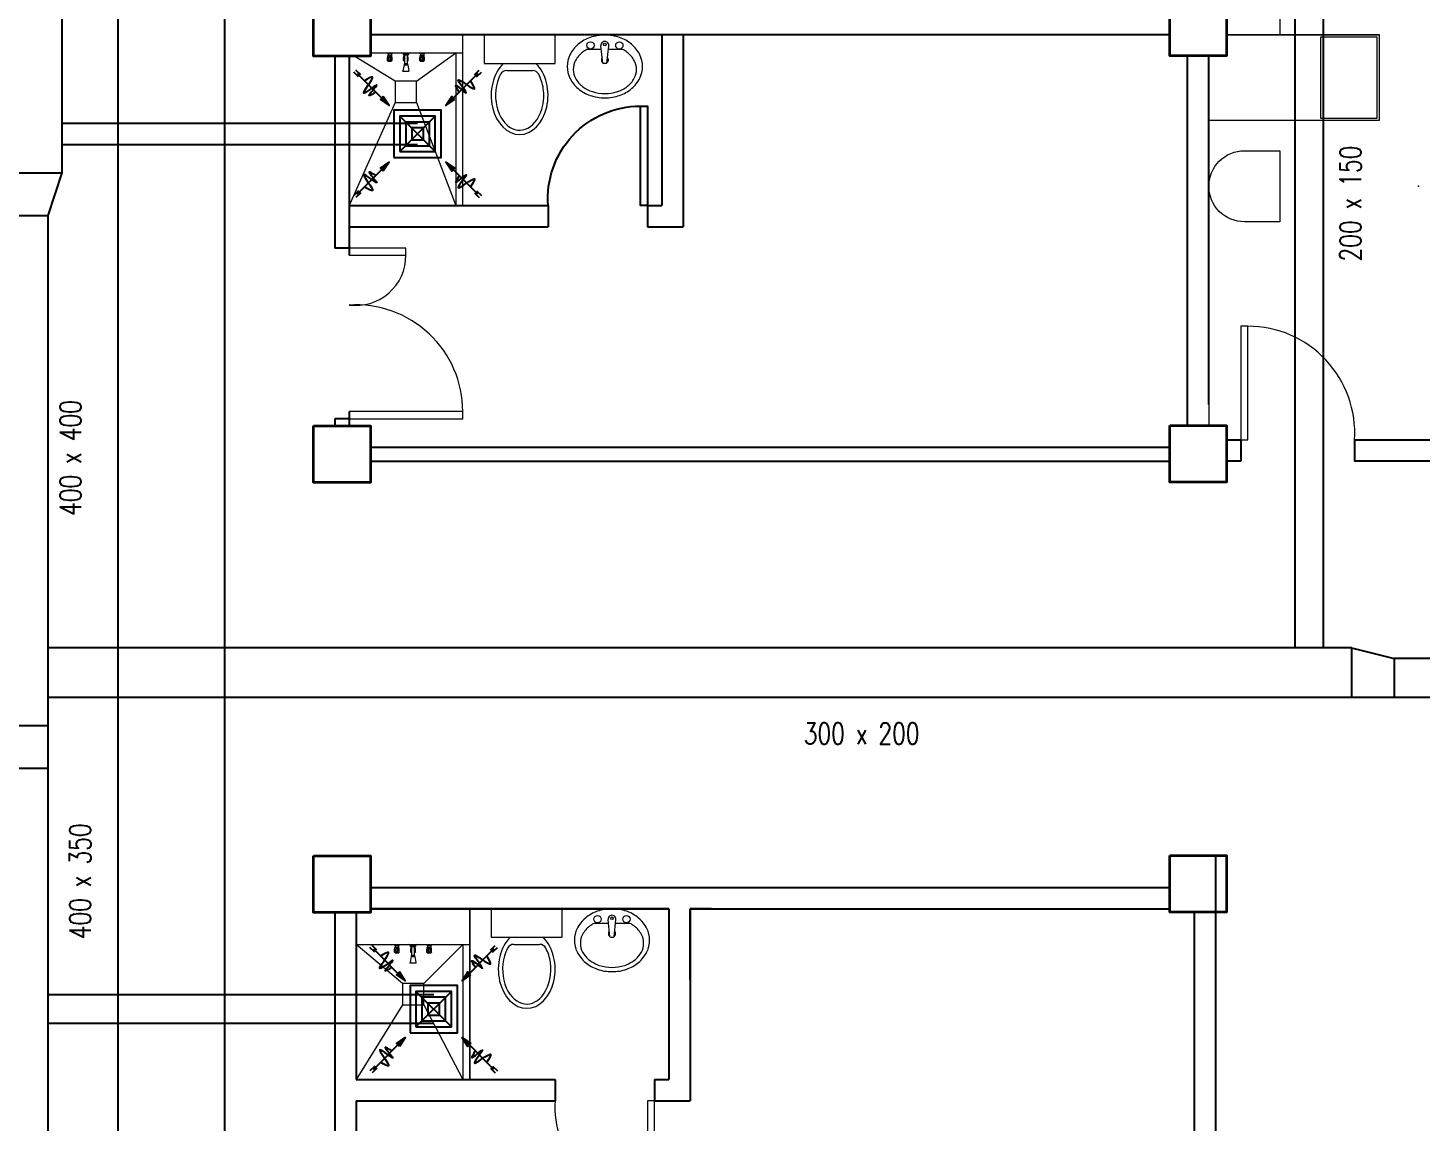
# Model space of a CAD drawing. Header units: millimetres. Extents: x 3 to 200, y 1 to 233.
# Drawn here: x 21.31 to 31.11, y 134.51 to 142.21 of the extents above; entities that cross this region are included whole.
import ezdxf

# ---------------------------------------------------------------- set-up
doc = ezdxf.new("R2010")
doc.units = ezdxf.units.MM
doc.header["$MEASUREMENT"] = 0
for name, color, linetype in [('ahu line', 150, 'Continuous'), ('AIR', 7, 'Continuous'), ('AIR-00', 8, 'Continuous'), ('AIR-03', 30, 'Continuous'), ('ducting label', 7, 'Continuous'), ('exhaust', 1, 'Continuous')]:
    doc.layers.add(name, color=color, linetype=linetype)
doc.styles.add('Arch-Dim', font='simplex.shx', dxfattribs={"width": 0.75})

# ---------------------------------------------------------------- blocks, each defined once
blk = doc.blocks.new('dr 700')
at = {"ltscale": 0.03}
blk.add_lwpolyline([(0, 0), (0.05, 0), (0.05, 0.7), (0, 0.7)], close=True, dxfattribs=at)
blk.add_arc((0.05, 0.0482), 0.6518, 355.75781, 90, dxfattribs=at)
blk = doc.blocks.new('GRILL-C-IN')
at = {"layer": 'AIR-00', "ltscale": 3}
for p, q in [((-0.623, 0.601), (-0.674, 0.651)), ((-0.601, 0.623), (-0.651, 0.674)), ((-0.637, 0.637), (-0.3, 0.3)), ((0.637, 0.637), (0.3, 0.3)), ((0.601, 0.623), (0.651, 0.674)), ((0.623, 0.601), (0.674, 0.651)), ((-0.637, -0.637), (-0.3, -0.3)), ((0.637, -0.637), (0.3, -0.3)), ((-0.623, -0.601), (-0.674, -0.651)), ((-0.601, -0.623), (-0.651, -0.674)), ((0.601, -0.623), (0.651, -0.674)), ((0.623, -0.601), (0.674, -0.651))]:
    blk.add_line(p, q, dxfattribs=at)
at = {"layer": 'AIR-00', "color": 50}
for p, q in [((-0.188, 0.187), (0.187, -0.188)), ((0.187, 0.187), (-0.188, -0.188))]:
    blk.add_line(p, q, dxfattribs=at)
at = {"layer": 'AIR-00', "ltscale": 3}
for points in [[(-0.362, 0.393), (-0.393, 0.362), (-0.3, 0.3)], [(0.393, 0.362), (0.362, 0.393), (0.3, 0.3)], [(-0.362, -0.393), (-0.393, -0.362), (-0.3, -0.3)], [(0.393, -0.362), (0.362, -0.393), (0.3, -0.3)]]:
    blk.add_lwpolyline(points, close=True, dxfattribs=at)
at = {"layer": 'AIR-00', "color": 50}
for points in [[(-0.188, -0.188), (0.187, -0.188), (0.187, 0.187), (-0.188, 0.187)], [(-0.125, -0.125), (0.125, -0.125), (0.125, 0.125), (-0.125, 0.125)], [(-0.062, -0.062), (0.062, -0.062), (0.062, 0.062), (-0.062, 0.062)]]:
    blk.add_lwpolyline(points, close=True, dxfattribs=at)
at = {"layer": 'AIR-00', "ltscale": 3}
for points in [[(-0.441, 0.441), (-0.512, 0.404), (-0.432, 0.514), (-0.568, 0.43), (-0.477, 0.6), (-0.561, 0.561)], [(0.441, 0.441), (0.404, 0.512), (0.514, 0.432), (0.43, 0.568), (0.6, 0.477), (0.561, 0.561)], [(-0.441, -0.441), (-0.512, -0.404), (-0.432, -0.514), (-0.568, -0.43), (-0.477, -0.6), (-0.561, -0.561)], [(0.441, -0.441), (0.404, -0.512), (0.514, -0.432), (0.43, -0.568), (0.6, -0.477), (0.561, -0.561)]]:
    blk.add_spline(points, degree=3, dxfattribs=at)
for points in [[(-0.3, 0.3), (-0.362, 0.393), (-0.393, 0.362)], [(0.3, 0.3), (0.393, 0.362), (0.362, 0.393)], [(-0.3, -0.3), (-0.362, -0.393), (-0.393, -0.362)], [(0.3, -0.3), (0.393, -0.362), (0.362, -0.393)]]:
    blk.add_solid(points, dxfattribs=at)
at = {"layer": 'AIR-03', "color": 6}
blk.add_lwpolyline([(-0.25, -0.25), (0.25, -0.25), (0.25, 0.25), (-0.25, 0.25)], close=True, dxfattribs=at)

msp = doc.modelspace()

# ---------------------------------------------------------------- linework, layer by layer
at = {"color": 8, "lineweight": 25}
for p, q in [((29.3449, 142.1631), (23.7199, 142.1631)), ((23.4699, 142.0131), (23.4699, 140.6622)), ((23.5699, 142.0131), (23.5699, 140.6122)), ((29.4699, 139.4152), (29.4699, 142.0152)), ((29.4699, 139.5631), (29.4699, 142.0152)), ((29.6199, 139.5631), (29.6199, 142.0152)), ((23.5699, 140.6622), (23.4699, 140.6622)), ((23.4699, 139.4622), (23.4699, 139.4131)), ((23.5699, 139.4622), (23.4699, 139.4622)), ((23.5699, 139.5122), (23.5699, 139.4131)), ((23.7199, 139.2631), (29.3449, 139.2631)), ((29.7449, 139.3131), (29.8449, 139.3131)), ((29.8449, 139.3131), (29.8449, 139.1631)), ((30.6449, 139.3131), (32.4699, 139.3131)), ((30.6449, 139.3131), (30.6449, 139.1631)), ((23.7199, 139.1631), (29.3449, 139.1631)), ((29.8449, 139.1631), (29.7449, 139.1631)), ((34.3449, 139.1631), (30.6449, 139.1631))]:
    msp.add_line(p, q, dxfattribs=at)
at = {"color": 8, "lineweight": 9}
for p, q in [((24.5199, 142.1622), (24.5199, 141.9622)), ((25.0199, 142.1622), (24.5199, 142.1622)), ((25.0199, 141.9622), (25.0199, 142.1622)), ((29.7449, 142.1631), (30.8199, 142.1631)), ((25.3554, 141.9643), (25.3421, 142.0862)), ((25.3844, 141.9643), (25.3977, 142.0862)), ((23.7199, 142.0372), (24.3699, 142.0372)), ((23.8392, 142.0372), (23.8733, 142.0372)), ((23.8392, 142.0365), (23.8392, 142.0372)), ((23.8392, 142.0365), (23.8733, 142.0365)), ((23.8392, 142.0365), (23.8426, 142.0297)), ((23.8396, 142.0039), (23.8418, 142.008)), ((23.8396, 141.9819), (23.8396, 142.0039)), ((23.8396, 141.9819), (23.8729, 141.9819)), ((23.8432, 141.98), (23.8396, 141.9819)), ((23.8422, 142.0156), (23.843, 142.0179)), ((23.8422, 142.0156), (23.8703, 142.0156)), ((23.8422, 142.0098), (23.8422, 142.0156)), ((23.8426, 142.0297), (23.8699, 142.0297)), ((23.843, 142.0179), (23.8695, 142.0179)), ((23.843, 142.0039), (23.8504, 142.0039)), ((23.8432, 141.9908), (23.8432, 142.0029)), ((23.8432, 141.98), (23.8693, 141.98)), ((23.8432, 141.9785), (23.8432, 141.98)), ((23.8432, 141.9785), (23.8693, 141.9785)), ((23.8449, 142.0297), (23.8449, 142.0179)), ((23.8502, 141.9906), (23.8502, 142.0028)), ((23.8695, 142.0039), (23.8621, 142.0039)), ((23.8623, 141.9906), (23.8623, 142.0028)), ((23.8676, 142.0297), (23.8676, 142.0179)), ((23.8693, 141.9907), (23.8693, 142.0029)), ((23.8693, 141.98), (23.8729, 141.9819)), ((23.8693, 141.9785), (23.8693, 141.98)), ((23.8703, 142.0156), (23.8695, 142.0179)), ((23.8733, 142.0365), (23.8699, 142.0297)), ((23.8703, 142.0098), (23.8703, 142.0156)), ((23.8729, 142.0039), (23.8707, 142.008)), ((23.8729, 141.9819), (23.8729, 142.0039)), ((23.8733, 142.0365), (23.8733, 142.0372)), ((23.9525, 142.0314), (23.9409, 142.0372)), ((23.9409, 142.0372), (23.9988, 142.0372)), ((23.9873, 142.0314), (23.9525, 142.0314)), ((23.9525, 142.0218), (23.9525, 142.0314)), ((23.9525, 142.0314), (23.9873, 142.0314)), ((23.9873, 142.0218), (23.9525, 142.0218)), ((23.9532, 142.0039), (23.9554, 142.008)), ((23.9532, 141.9819), (23.9532, 142.0039)), ((23.9532, 141.9819), (23.9623, 141.9819)), ((23.9568, 141.98), (23.9532, 141.9819)), ((23.9559, 142.0156), (23.9566, 142.0179)), ((23.9559, 142.0156), (23.9623, 142.0156)), ((23.9559, 142.0098), (23.9559, 142.0156)), ((23.9566, 142.0179), (23.9623, 142.0179)), ((23.9567, 142.0039), (23.9623, 142.0039)), ((23.9568, 141.9907), (23.9568, 142.0029)), ((23.9568, 141.98), (23.9623, 141.98)), ((23.9568, 141.9785), (23.9568, 141.98)), ((23.9568, 141.9785), (23.9623, 141.9785)), ((23.9585, 142.0218), (23.9585, 142.0179)), ((23.9623, 141.9594), (23.9623, 142.0218)), ((23.9623, 142.0218), (23.9775, 142.0218)), ((23.9775, 142.0218), (23.9775, 141.9594)), ((23.9775, 142.0179), (23.9831, 142.0179)), ((23.9775, 142.0156), (23.9839, 142.0156)), ((23.9831, 142.0039), (23.9775, 142.0039)), ((23.9775, 141.9819), (23.9865, 141.9819)), ((23.9775, 141.98), (23.9829, 141.98)), ((23.9775, 141.9785), (23.9829, 141.9785)), ((23.9812, 142.0218), (23.9812, 142.0179)), ((23.9829, 141.98), (23.9865, 141.9819)), ((23.9829, 141.9785), (23.9829, 141.98)), ((23.983, 141.9907), (23.983, 142.0029)), ((23.9839, 142.0156), (23.9831, 142.0179)), ((23.9839, 142.0098), (23.9839, 142.0156)), ((23.9865, 142.0039), (23.9844, 142.008)), ((23.9865, 141.9819), (23.9865, 142.0039)), ((23.9988, 142.0372), (23.9873, 142.0314)), ((23.9873, 142.0314), (23.9873, 142.0218)), ((24.0665, 142.0364), (24.0665, 142.0372)), ((24.0665, 142.0372), (24.1006, 142.0372)), ((24.0665, 142.0364), (24.0699, 142.0296)), ((24.0665, 142.0364), (24.1006, 142.0364)), ((24.0669, 142.0039), (24.0691, 142.008)), ((24.0669, 141.9819), (24.0669, 142.0039)), ((24.0704, 141.98), (24.0669, 141.9819)), ((24.0669, 141.9819), (24.1002, 141.9819)), ((24.0695, 142.0156), (24.0703, 142.0179)), ((24.0695, 142.0098), (24.0695, 142.0156)), ((24.0695, 142.0156), (24.0975, 142.0156)), ((24.0699, 142.0296), (24.0972, 142.0296)), ((24.0703, 142.0179), (24.0968, 142.0179)), ((24.0703, 142.0039), (24.0776, 142.0039)), ((24.0704, 141.9907), (24.0704, 142.0029)), ((24.0704, 141.9785), (24.0704, 141.98)), ((24.0704, 141.98), (24.0966, 141.98)), ((24.0704, 141.9785), (24.0966, 141.9785)), ((24.0722, 142.0296), (24.0722, 142.0179)), ((24.0775, 141.9906), (24.0775, 142.0028)), ((24.0967, 142.0039), (24.0894, 142.0039)), ((24.0896, 141.9906), (24.0896, 142.0028)), ((24.0949, 142.0296), (24.0949, 142.0179)), ((24.0966, 141.9907), (24.0966, 142.0029)), ((24.0966, 141.98), (24.1002, 141.9819)), ((24.0966, 141.9785), (24.0966, 141.98)), ((24.0975, 142.0156), (24.0968, 142.0179)), ((24.1006, 142.0364), (24.0972, 142.0296)), ((24.0975, 142.0097), (24.0975, 142.0156)), ((24.1002, 142.0039), (24.098, 142.008)), ((24.1002, 141.9819), (24.1002, 142.0039)), ((24.1006, 142.0364), (24.1006, 142.0372)), ((25.3455, 142.0602), (25.2433, 142.0602)), ((23.9576, 141.9518), (23.949, 141.9099)), ((23.9892, 141.9054), (23.9505, 141.9054)), ((23.9576, 141.9594), (23.9576, 141.9518)), ((23.9822, 141.9594), (23.9576, 141.9594)), ((23.9576, 141.9518), (23.9822, 141.9518)), ((23.9576, 141.9518), (23.9822, 141.9518)), ((23.9822, 141.9518), (23.9822, 141.9594)), ((23.9822, 141.9518), (23.9907, 141.9099)), ((24.5199, 141.9622), (25.0199, 141.9622)), ((24.6793, 141.9122), (24.8603, 141.9122)), ((29.4699, 139.5631), (29.4699, 139.4152)), ((29.6199, 139.5631), (29.6199, 139.4152)), ((29.7449, 139.3131), (29.7449, 139.3131)), ((29.7449, 139.1631), (29.7449, 139.1631)), ((24.5699, 136.0131), (24.5699, 135.8131)), ((25.0699, 136.0131), (24.5699, 136.0131)), ((25.0699, 135.8131), (25.0699, 136.0131)), ((25.4054, 135.8152), (25.3921, 135.9371)), ((25.4344, 135.8152), (25.4477, 135.9371)), ((24.5699, 135.8131), (25.0699, 135.8131)), ((23.8892, 135.7631), (23.9233, 135.7631)), ((23.8892, 135.7624), (23.8892, 135.7631)), ((23.8892, 135.7624), (23.9233, 135.7624)), ((23.8892, 135.7624), (23.8926, 135.7556)), ((23.8896, 135.7298), (23.8918, 135.7339)), ((23.8896, 135.7078), (23.8896, 135.7298)), ((23.8896, 135.7078), (23.9229, 135.7078)), ((23.8932, 135.7059), (23.8896, 135.7078)), ((23.8922, 135.7415), (23.893, 135.7438)), ((23.8922, 135.7415), (23.9203, 135.7415)), ((23.8922, 135.7357), (23.8922, 135.7415)), ((23.8926, 135.7556), (23.9199, 135.7556)), ((23.893, 135.7438), (23.9195, 135.7438)), ((23.893, 135.7298), (23.9004, 135.7298)), ((23.8932, 135.7167), (23.8932, 135.7288)), ((23.8932, 135.7059), (23.9193, 135.7059)), ((23.8932, 135.7044), (23.8932, 135.7059)), ((23.8932, 135.7044), (23.9193, 135.7044)), ((23.8949, 135.7556), (23.8949, 135.7438)), ((23.9002, 135.7165), (23.9002, 135.7287)), ((23.9195, 135.7298), (23.9121, 135.7298)), ((23.9123, 135.7165), (23.9123, 135.7287)), ((23.9176, 135.7556), (23.9176, 135.7438)), ((23.9193, 135.7166), (23.9193, 135.7288)), ((23.9193, 135.7059), (23.9229, 135.7078)), ((23.9193, 135.7044), (23.9193, 135.7059)), ((23.9203, 135.7415), (23.9195, 135.7438)), ((23.9233, 135.7624), (23.9199, 135.7556)), ((23.9203, 135.7357), (23.9203, 135.7415)), ((23.9229, 135.7298), (23.9207, 135.7339)), ((23.9229, 135.7078), (23.9229, 135.7298)), ((23.9233, 135.7624), (23.9233, 135.7631)), ((24.0025, 135.7573), (23.9909, 135.7631)), ((23.9909, 135.7631), (24.0488, 135.7631)), ((24.0373, 135.7573), (24.0025, 135.7573)), ((24.0025, 135.7477), (24.0025, 135.7573)), ((24.0025, 135.7573), (24.0373, 135.7573)), ((24.0373, 135.7477), (24.0025, 135.7477)), ((24.0032, 135.7298), (24.0054, 135.7339)), ((24.0032, 135.7078), (24.0032, 135.7298)), ((24.0032, 135.7078), (24.0123, 135.7078)), ((24.0068, 135.7059), (24.0032, 135.7078)), ((24.0059, 135.7415), (24.0066, 135.7438)), ((24.0059, 135.7415), (24.0123, 135.7415)), ((24.0059, 135.7357), (24.0059, 135.7415)), ((24.0066, 135.7438), (24.0123, 135.7438)), ((24.0067, 135.7298), (24.0123, 135.7298)), ((24.0068, 135.7166), (24.0068, 135.7288)), ((24.0068, 135.7059), (24.0123, 135.7059)), ((24.0068, 135.7044), (24.0068, 135.7059)), ((24.0068, 135.7044), (24.0123, 135.7044)), ((24.0085, 135.7477), (24.0085, 135.7438)), ((24.0123, 135.6853), (24.0123, 135.7477)), ((24.0123, 135.7477), (24.0275, 135.7477)), ((24.0275, 135.7477), (24.0275, 135.6853)), ((24.0275, 135.7438), (24.0331, 135.7438)), ((24.0275, 135.7415), (24.0339, 135.7415)), ((24.0331, 135.7298), (24.0275, 135.7298)), ((24.0275, 135.7078), (24.0365, 135.7078)), ((24.0275, 135.7059), (24.0329, 135.7059)), ((24.0275, 135.7044), (24.0329, 135.7044)), ((24.0312, 135.7477), (24.0312, 135.7438)), ((24.0329, 135.7059), (24.0365, 135.7078)), ((24.0329, 135.7044), (24.0329, 135.7059)), ((24.033, 135.7166), (24.033, 135.7288)), ((24.0339, 135.7415), (24.0331, 135.7438)), ((24.0339, 135.7357), (24.0339, 135.7415)), ((24.0365, 135.7298), (24.0344, 135.7339)), ((24.0365, 135.7078), (24.0365, 135.7298)), ((24.0488, 135.7631), (24.0373, 135.7573)), ((24.0373, 135.7573), (24.0373, 135.7477)), ((24.1165, 135.7624), (24.1165, 135.7631)), ((24.1165, 135.7631), (24.1506, 135.7631)), ((24.1165, 135.7624), (24.1199, 135.7555)), ((24.1165, 135.7624), (24.1506, 135.7623)), ((24.1169, 135.7298), (24.1191, 135.7339)), ((24.1169, 135.7078), (24.1169, 135.7298)), ((24.1204, 135.7059), (24.1169, 135.7078)), ((24.1169, 135.7078), (24.1502, 135.7078)), ((24.1195, 135.7415), (24.1203, 135.7438)), ((24.1195, 135.7357), (24.1195, 135.7415)), ((24.1195, 135.7415), (24.1475, 135.7415)), ((24.1199, 135.7555), (24.1472, 135.7555)), ((24.1203, 135.7438), (24.1468, 135.7438)), ((24.1203, 135.7298), (24.1276, 135.7298)), ((24.1204, 135.7166), (24.1204, 135.7288)), ((24.1204, 135.7044), (24.1204, 135.7059)), ((24.1204, 135.7059), (24.1466, 135.7059)), ((24.1204, 135.7044), (24.1466, 135.7044)), ((24.1222, 135.7555), (24.1222, 135.7438)), ((24.1275, 135.7165), (24.1275, 135.7287)), ((24.1467, 135.7298), (24.1394, 135.7298)), ((24.1396, 135.7165), (24.1396, 135.7287)), ((24.1449, 135.7555), (24.1449, 135.7438)), ((24.1466, 135.7166), (24.1466, 135.7288)), ((24.1466, 135.7059), (24.1502, 135.7078)), ((24.1466, 135.7044), (24.1466, 135.7059)), ((24.1475, 135.7415), (24.1468, 135.7438)), ((24.1506, 135.7623), (24.1472, 135.7555)), ((24.1475, 135.7357), (24.1475, 135.7415)), ((24.1502, 135.7298), (24.148, 135.7339)), ((24.1502, 135.7078), (24.1502, 135.7298)), ((24.1506, 135.7623), (24.1506, 135.7631)), ((24.7293, 135.7631), (24.9103, 135.7631)), ((24.0076, 135.6777), (23.999, 135.6358)), ((24.0392, 135.6313), (24.0005, 135.6313)), ((24.0076, 135.6853), (24.0076, 135.6777)), ((24.0322, 135.6853), (24.0076, 135.6853)), ((24.0076, 135.6777), (24.0322, 135.6777)), ((24.0076, 135.6777), (24.0322, 135.6777)), ((24.0322, 135.6777), (24.0322, 135.6853)), ((24.0322, 135.6777), (24.0407, 135.6358))]:
    msp.add_line(p, q, dxfattribs=at)
at = {"color": 8, "lineweight": 25, "ltscale": 0.3}
for p, q in [((25.7699, 142.1622), (25.7699, 140.9622)), ((25.9199, 142.1622), (25.9199, 140.8122)), ((23.5699, 140.9622), (24.9699, 140.9622)), ((24.9699, 140.9622), (24.9699, 140.8122)), ((25.6699, 140.9622), (25.7699, 140.9622)), ((25.6699, 140.9622), (25.6699, 140.8122)), ((23.5699, 140.8122), (24.9699, 140.8122)), ((25.6699, 140.8122), (25.9199, 140.8122))]:
    msp.add_line(p, q, dxfattribs=at)
at = {"color": 8, "lineweight": 9, "ltscale": 0.3}
for p, q in [((23.8949, 141.8372), (23.6105, 142.0122)), ((24.0449, 141.8372), (24.3199, 142.0372)), ((23.8949, 141.6872), (23.5699, 140.9622)), ((24.0449, 141.6872), (24.3199, 140.9622))]:
    msp.add_line(p, q, dxfattribs=at)
at = {"color": 8, "linetype": 'ByBlock', "lineweight": 25}
for p, q in [((29.6699, 130.4143), (29.6699, 136.3893)), ((23.7199, 136.1631), (29.3449, 136.1631)), ((23.4699, 135.9872), (23.4699, 131.8622)), ((23.6199, 135.9872), (23.6199, 134.8131)), ((23.6199, 135.9872), (23.6199, 134.8131)), ((23.7199, 136.0131), (25.8199, 136.0131)), ((25.8199, 136.0131), (23.7199, 136.0131)), ((25.8199, 136.0131), (23.7199, 136.0131)), ((25.9699, 136.0131), (29.3449, 136.0131)), ((26.1199, 136.0131), (25.9699, 136.0131)), ((29.5199, 130.4122), (29.5199, 135.9893)), ((23.6199, 135.8631), (23.6199, 134.8131)), ((23.6199, 134.6631), (23.6199, 131.8622))]:
    msp.add_line(p, q, dxfattribs=at)
at = {"color": 8, "linetype": 'ByBlock', "lineweight": 9, "ltscale": 0.3}
for p, q in [((24.4199, 136.0131), (24.4199, 134.8131)), ((23.9449, 135.4881), (23.6199, 135.7631)), ((24.0949, 135.4881), (24.3699, 135.7631)), ((24.3699, 135.7631), (24.3699, 134.8131)), ((23.9449, 135.3381), (23.6199, 134.8131)), ((24.0949, 135.3381), (24.3699, 134.8131))]:
    msp.add_line(p, q, dxfattribs=at)
at = {"color": 8, "linetype": 'ByBlock', "lineweight": 9}
for p, q in [((24.4199, 135.7631), (24.4199, 136.0131)), ((23.6199, 135.7631), (24.4199, 135.7631))]:
    msp.add_line(p, q, dxfattribs=at)
at = {"color": 8, "linetype": 'ByBlock', "lineweight": 25, "ltscale": 0.3}
for p, q in [((25.8199, 136.0131), (25.8199, 134.8131)), ((25.9699, 136.0131), (25.9699, 134.6631)), ((23.6199, 134.8131), (25.0199, 134.8131)), ((25.0199, 134.8131), (25.0199, 134.6631)), ((25.7199, 134.8131), (25.8199, 134.8131)), ((25.7199, 134.8131), (25.7199, 134.6631)), ((23.6199, 134.6631), (25.0199, 134.6631)), ((25.7199, 134.6631), (25.9699, 134.6631))]:
    msp.add_line(p, q, dxfattribs=at)
at = {"color": 8, "lineweight": 9}
for points in [[(29.6199, 142.4152), (29.6199, 143.2131), (30.1199, 143.2131), (30.1199, 142.1631), (29.7449, 142.1631)], [(29.6199, 142.0152), (29.6199, 141.5631), (30.8199, 141.5631), (30.8199, 142.1631), (29.7449, 142.1631)]]:
    msp.add_lwpolyline(points, dxfattribs=at)
at = {"color": 8, "lineweight": 35}
for points in [[(23.3199, 142.4131), (23.7199, 142.4131), (23.7199, 142.0131), (23.3199, 142.0131)], [(29.3449, 142.4152), (29.7449, 142.4152), (29.7449, 142.0152), (29.3449, 142.0152)], [(29.3449, 139.4152), (29.7449, 139.4152), (29.7449, 139.0152), (29.3449, 139.0152)], [(23.3199, 139.4131), (23.7199, 139.4131), (23.7199, 139.0131), (23.3199, 139.0131)]]:
    msp.add_lwpolyline(points, close=True, dxfattribs=at)
at = {"color": 8, "lineweight": 9, "ltscale": 0.3}
msp.add_lwpolyline([(24.3199, 142.0372), (24.3199, 140.9622), (24.3699, 140.9622), (24.3699, 142.1622), (24.3699, 142.1622)], dxfattribs=at)
at = {"color": 8, "lineweight": 9}
for points in [[(25.1049, 141.9412, 0.11576), (25.1242, 141.8587, 0.104047), (25.1825, 141.7849, 0.090875), (25.2664, 141.7376, 0.083344), (25.3699, 141.7202, 0.083344), (25.4734, 141.7376, 0.090875), (25.5573, 141.7849, 0.104047), (25.6155, 141.8587, 0.11576), (25.6349, 141.9412, 0.11576), (25.6155, 142.0237, 0.104047), (25.5573, 142.0975, 0.090875), (25.4734, 142.1448, 0.083344), (25.3699, 142.1622, 0.083344), (25.2664, 142.1448, 0.090875), (25.1825, 142.0975, 0.104047), (25.1242, 142.0237, 0.11576)], [(25.1549, 135.7921, 0.11576), (25.1742, 135.7096, 0.104047), (25.2325, 135.6358, 0.090875), (25.3164, 135.5885, 0.083344), (25.4199, 135.5711, 0.083344), (25.5234, 135.5885, 0.090875), (25.6073, 135.6358, 0.104047), (25.6655, 135.7096, 0.11576), (25.6849, 135.7921, 0.11576), (25.6655, 135.8746, 0.104047), (25.6073, 135.9484, 0.090875), (25.5234, 135.9958, 0.083344), (25.4199, 136.0131, 0.083344), (25.3164, 135.9958, 0.090875), (25.2325, 135.9484, 0.104047), (25.1742, 135.8746, 0.11576)]]:
    msp.add_lwpolyline(points, format="xyb", close=True, dxfattribs=at)
at = {"color": 8, "lineweight": 9, "ltscale": 0.3}
msp.add_lwpolyline([(30.8049, 142.1481), (30.4049, 142.1481), (30.4049, 141.5781), (30.8049, 141.5781)], close=True, dxfattribs=at)
at = {"color": 8, "lineweight": 9}
for points in [[(25.1474, 141.9202, 0.124838), (25.1633, 141.8576, 0.105788), (25.2126, 141.8, 0.086697), (25.2823, 141.7637, 0.076776), (25.3699, 141.7502, 0.076776), (25.4575, 141.7637, 0.086697), (25.5272, 141.8, 0.105788), (25.5765, 141.8576, 0.124838), (25.5924, 141.9202, 0.124838), (25.5765, 141.9828, 0.105788), (25.5272, 142.0404, 0.040067), (25.4965, 142.0602), (25.3943, 142.0602, 0.040067)], [(25.1974, 135.7711, 0.124838), (25.2133, 135.7085, 0.105788), (25.2626, 135.6509, 0.086697), (25.3323, 135.6146, 0.076776), (25.4199, 135.6011, 0.076776), (25.5075, 135.6146, 0.086697), (25.5772, 135.6509, 0.105788), (25.6265, 135.7085, 0.124838), (25.6424, 135.7711, 0.124838), (25.6265, 135.8337, 0.105788), (25.5772, 135.8913, 0.040067), (25.5465, 135.9111), (25.4443, 135.9111, 0.040067)], [(25.3955, 135.9111), (25.2933, 135.9111, 0.040067), (25.2626, 135.8913, 0.105788), (25.2133, 135.8337, 0.124838), (25.1974, 135.7711, 0.124838)]]:
    msp.add_lwpolyline(points, format="xyb", dxfattribs=at)
at = {"color": 8, "lineweight": 9, "ltscale": 0.03}
msp.add_lwpolyline([(24.0449, 141.8372), (23.8949, 141.8372), (23.8949, 141.6872), (24.0449, 141.6872)], close=True, dxfattribs=at)
at = {"color": 8, "lineweight": 9, "ltscale": 0.6}
msp.add_lwpolyline([(29.8699, 141.3477), (30.1199, 141.3477), (30.1199, 140.8477), (29.8699, 140.8477, -0.414214), (29.6199, 141.0977, -0.414214)], format="xyb", close=True, dxfattribs=at)
at = {"color": 8, "lineweight": 13, "ltscale": 0.03}
for points in [[(23.5699, 140.6622), (23.5699, 140.6122), (23.9699, 140.6122), (23.9699, 140.6622)], [(29.8449, 139.3131), (29.8949, 139.3131), (29.8949, 140.1131), (29.8449, 140.1131)], [(23.5699, 139.5122), (23.5699, 139.4622), (24.3699, 139.4622), (24.3699, 139.5122)], [(25.7199, 134.6631), (25.6699, 134.6631), (25.6699, 133.9631), (25.7199, 133.9631)]]:
    msp.add_lwpolyline(points, close=True, dxfattribs=at)
at = {"color": 8, "linetype": 'ByBlock', "lineweight": 35}
for points in [[(23.3199, 136.3872), (23.7199, 136.3872), (23.7199, 135.9872), (23.3199, 135.9872)], [(29.3449, 136.3893), (29.7449, 136.3893), (29.7449, 135.9893), (29.3449, 135.9893)]]:
    msp.add_lwpolyline(points, close=True, dxfattribs=at)
at = {"color": 8, "linetype": 'ByBlock', "lineweight": 25}
msp.add_lwpolyline([(25.9699, 135.5131), (25.9699, 136.0131)], dxfattribs=at)
at = {"color": 8, "linetype": 'ByBlock', "lineweight": 9, "ltscale": 0.3}
msp.add_lwpolyline([(24.3699, 135.7631), (24.3699, 134.8131), (24.4199, 134.8131), (24.4199, 135.7631), (24.4199, 135.7631)], dxfattribs=at)
at = {"color": 8, "linetype": 'ByBlock', "lineweight": 9, "ltscale": 0.03}
msp.add_lwpolyline([(24.0949, 135.4881), (23.9449, 135.4881), (23.9449, 135.3381), (24.0949, 135.3381)], close=True, dxfattribs=at)
at = {"color": 8, "lineweight": 9}
for centre, radius in [((25.2683, 142.0892), 0.0255), ((25.3699, 142.0957), 0.0095), ((25.4715, 142.0892), 0.0255), ((25.3183, 135.9401), 0.0255), ((25.4199, 135.9466), 0.0095), ((25.5215, 135.9401), 0.0255)]:
    msp.add_circle(centre, radius, dxfattribs=at)
for centre, radius, start, end in [((25.3699, 142.0892), 0.028, 353.75449, 186.24551), ((25.2787, 141.9202), 0.1313, 151.53644, 180), ((25.3226, 141.8964), 0.1812, 127.38145, 151.53644), ((25.3512, 141.859), 0.2284, 118.20375, 127.38145), ((25.3699, 141.9872), 0.025, 138.79782, 233.69319), ((25.3699, 142.058), 0.0948, 261.20259, 278.79741), ((25.3699, 141.9872), 0.025, 306.30681, 41.20218), ((24.6793, 141.8622), 0.05, 90, 151.84994), ((24.8603, 141.8622), 0.05, 28.00836, 90), ((25.3699, 141.9872), 0.025, 251.37929, 288.62071), ((25.4199, 135.9401), 0.028, 353.75449, 186.24551), ((25.4199, 135.8381), 0.025, 138.79782, 233.69319), ((25.4199, 135.9089), 0.0948, 261.20259, 278.79741), ((25.4199, 135.8381), 0.025, 251.37929, 288.62071), ((25.4199, 135.8381), 0.025, 306.30681, 41.20218), ((24.7293, 135.7131), 0.05, 90, 151.84994), ((24.9103, 135.7131), 0.05, 28.00836, 90)]:
    msp.add_arc(centre, radius, start, end, dxfattribs=at)
at = {"color": 8, "lineweight": 13, "ltscale": 0.03}
for centre, radius, start, end in [((23.6168, 140.6122), 0.3531, 262.37185, 0), ((23.6183, 139.5122), 0.7516, 0, 93.69522), ((29.8949, 139.3616), 0.7516, 356.30478, 90), ((25.6699, 134.6149), 0.6518, 175.75781, 270)]:
    msp.add_arc(centre, radius, start, end, dxfattribs=at)
at = {"color": 8, "lineweight": 9}
for centre, major_axis, ratio, start_param, end_param in [((23.8305, 141.9915), (-0.00896, 0.00896), 1, 3.15309, 3.864175), ((23.828, 141.9968), (0.0118, 0.0118), 1, 6.018417, 6.150642), ((23.8384, 142.0098), (0.00268, 0.00268), 1, 5.003733, 5.497675), ((23.8394, 142.0029), (0.00268, 0.00268), 1, 5.497675, 6.125314), ((23.854, 142.0028), (-0.00268, 0.00268), 1, 0.157647, 0.785286), ((23.8606, 141.9914), (-0.00738, 0.00738), 1, 0.858879, 1.643677), ((23.8611, 141.9976), (0.00887, 0.00887), 1, 1.36743, 1.728443), ((23.8562, 141.9864), (-0.00268, 0.00268), 1, 1.643677, 3.068487), ((23.8562, 142.005), (-0.00268, 0.00268), 1, -1.367654, -0.203367), ((23.8514, 141.9976), (0.00887, 0.00887), 1, 6.125314, 6.486327), ((23.8519, 141.9914), (0.00738, 0.00738), 1, 4.639283, 5.424081), ((23.8585, 142.0028), (-0.00268, 0.00268), 1, 3.926878, 4.554518), ((23.8731, 142.0029), (0.00268, 0.00268), 1, 1.728443, 2.356082), ((23.882, 141.9915), (0.00896, 0.00896), 1, 2.418785, 3.129871), ((23.8845, 141.9968), (-0.0118, 0.0118), 1, 0.132318, 0.264544), ((23.8741, 142.0098), (0.00268, 0.00268), 1, 2.356082, 2.850023), ((23.9441, 141.9915), (-0.00896, 0.00896), 1, 3.15309, 3.864175), ((23.9416, 141.9968), (0.0118, 0.0118), 1, 6.018417, 6.150642), ((23.9521, 142.0098), (-0.00268, 0.00268), 1, 3.432937, 3.926878), ((23.953, 142.0029), (-0.00268, 0.00268), 1, 3.926878, 4.554518), ((23.9868, 142.0029), (-0.00268, 0.00268), 1, 0.157647, 0.785286), ((23.9956, 141.9915), (-0.00896, 0.00896), 1, 0.847989, 1.559075), ((23.9981, 141.9968), (0.0118, 0.0118), 1, 1.703115, 1.83534), ((23.9877, 142.0098), (-0.00268, 0.00268), 1, 0.785286, 1.279227), ((24.0578, 141.9915), (-0.00896, 0.00896), 1, 3.15309, 3.864175), ((24.0553, 141.9968), (-0.0118, 0.0118), 1, 4.44762, 4.579846), ((24.0657, 142.0098), (0.00268, 0.00268), 1, 5.003733, 5.497675), ((24.0666, 142.0029), (0.00268, 0.00268), 1, 5.497675, 6.125314), ((24.0812, 142.0028), (-0.00268, 0.00268), 1, 0.157647, 0.785286), ((24.0879, 141.9914), (-0.00738, 0.00738), 1, 0.858879, 1.643677), ((24.0883, 141.9976), (0.00887, 0.00887), 1, 1.36743, 1.728443), ((24.0835, 141.9864), (-0.00268, 0.00268), 1, 1.643677, 3.068487), ((24.0835, 142.0049), (-0.00268, 0.00268), 1, -1.367654, -0.203367), ((24.0787, 141.9976), (0.00887, 0.00887), 1, 6.125314, 6.486327), ((24.0792, 141.9914), (0.00738, 0.00738), 1, 4.639283, 5.424081), ((24.0858, 142.0028), (-0.00268, 0.00268), 1, 3.926878, 4.554518), ((24.1004, 142.0029), (0.00268, 0.00268), 1, 1.728443, 2.356082), ((24.1093, 141.9915), (0.00896, 0.00896), 1, 2.418785, 3.129871), ((24.1118, 141.9968), (-0.0118, 0.0118), 1, 0.132318, 0.264544), ((24.1013, 142.0097), (0.00268, 0.00268), 1, 2.356082, 2.850023), ((23.9872, 141.9085), (0.00268, 0.00268), 1, 4.495711, 5.865773), ((24.7699, 141.7372), (0, 0.275), 0.727273, 0.612555, 5.670631), ((24.8199, 135.5881), (0, 0.275), 0.727273, 0.612555, 5.670631), ((23.8805, 135.7174), (-0.00896, 0.00896), 1, 3.15309, 3.864175), ((23.878, 135.7227), (0.0118, 0.0118), 1, 6.018417, 6.150642), ((23.8884, 135.7357), (0.00268, 0.00268), 1, 5.003733, 5.497675), ((23.8894, 135.7288), (0.00268, 0.00268), 1, 5.497675, 6.125314), ((23.904, 135.7287), (-0.00268, 0.00268), 1, 0.157647, 0.785286), ((23.9106, 135.7173), (-0.00738, 0.00738), 1, 0.858879, 1.643677), ((23.9111, 135.7235), (0.00887, 0.00887), 1, 1.36743, 1.728443), ((23.9062, 135.7123), (-0.00268, 0.00268), 1, 1.643677, 3.068487), ((23.9062, 135.7309), (-0.00268, 0.00268), 1, -1.367654, -0.203367), ((23.9014, 135.7235), (0.00887, 0.00887), 1, 6.125314, 6.486327), ((23.9019, 135.7173), (0.00738, 0.00738), 1, 4.639283, 5.424081), ((23.9085, 135.7287), (-0.00268, 0.00268), 1, 3.926878, 4.554518), ((23.9231, 135.7288), (0.00268, 0.00268), 1, 1.728443, 2.356082), ((23.932, 135.7174), (0.00896, 0.00896), 1, 2.418785, 3.129871), ((23.9345, 135.7227), (-0.0118, 0.0118), 1, 0.132318, 0.264544), ((23.9241, 135.7357), (0.00268, 0.00268), 1, 2.356082, 2.850023), ((23.9941, 135.7174), (0.00896, 0.00896), 1, 4.723886, 5.434971), ((23.9916, 135.7227), (0.0118, 0.0118), 1, 6.018417, 6.150642), ((24.0021, 135.7357), (-0.00268, 0.00268), 1, 3.432937, 3.926878), ((24.003, 135.7288), (-0.00268, 0.00268), 1, 3.926878, 4.554518), ((24.0368, 135.7288), (-0.00268, 0.00268), 1, 0.157647, 0.785286), ((24.0456, 135.7174), (-0.00896, 0.00896), 1, 0.847989, 1.559075), ((24.0481, 135.7227), (0.0118, 0.0118), 1, 1.703115, 1.83534), ((24.0377, 135.7357), (-0.00268, 0.00268), 1, 0.785286, 1.279227), ((24.1078, 135.7174), (-0.00896, 0.00896), 1, 3.15309, 3.864175), ((24.1053, 135.7227), (-0.0118, 0.0118), 1, 4.44762, 4.579846), ((24.1157, 135.7357), (0.00268, 0.00268), 1, 5.003733, 5.497675), ((24.1166, 135.7288), (0.00268, 0.00268), 1, 5.497675, 6.125314), ((24.1312, 135.7287), (-0.00268, 0.00268), 1, 0.157647, 0.785286), ((24.1379, 135.7173), (-0.00738, 0.00738), 1, 0.858879, 1.643677), ((24.1383, 135.7235), (0.00887, 0.00887), 1, 1.36743, 1.728443), ((24.1335, 135.7123), (-0.00268, 0.00268), 1, 1.643677, 3.068487), ((24.1335, 135.7308), (-0.00268, 0.00268), 1, -1.367654, -0.203367), ((24.1287, 135.7235), (0.00887, 0.00887), 1, 6.125314, 6.486327), ((24.1292, 135.7173), (0.00738, 0.00738), 1, 4.639283, 5.424081), ((24.1358, 135.7287), (-0.00268, 0.00268), 1, 3.926878, 4.554518), ((24.1504, 135.7288), (0.00268, 0.00268), 1, 1.728443, 2.356082), ((24.1593, 135.7174), (0.00896, 0.00896), 1, 2.418785, 3.129871), ((24.1618, 135.7227), (0.0118, 0.0118), 1, 1.703115, 1.83534), ((24.1513, 135.7357), (0.00268, 0.00268), 1, 2.356082, 2.850023), ((24.0372, 135.6344), (-0.00268, 0.00268), 1, 2.924915, 4.294977)]:
    msp.add_ellipse(centre, major_axis=major_axis, ratio=ratio, start_param=start_param, end_param=end_param, dxfattribs=at)
at = {"color": 8, "lineweight": 9, "extrusion": (4.99074e-41, -2.88216e-41, -1)}
for centre, major_axis, start_param, end_param in [((23.9525, 141.9085), (0.00268, 0.00268), 2.92514, 4.295202), ((24.0025, 135.6345), (-0.00268, 0.00268), 4.495936, 5.865998)]:
    msp.add_ellipse(centre, major_axis=major_axis, ratio=1, start_param=start_param, end_param=end_param, dxfattribs=at)
at = {"color": 8, "lineweight": 9}
for points in [[(24.6352, 141.8858), (24.6264, 141.8694), (24.619, 141.8513), (24.5921, 141.7602), (24.5972, 141.673), (24.655, 141.5414), (24.7051, 141.5), (24.8032, 141.4866), (24.8554, 141.5125), (24.9294, 141.6237), (24.9473, 141.7074), (24.9316, 141.8212), (24.9202, 141.8561), (24.9044, 141.8857)], [(24.6852, 135.7367), (24.6764, 135.7203), (24.669, 135.7022), (24.6421, 135.6111), (24.6472, 135.5239), (24.705, 135.3923), (24.7551, 135.3509), (24.8532, 135.3375), (24.9054, 135.3634), (24.9794, 135.4746), (24.9973, 135.5583), (24.9816, 135.6721), (24.9702, 135.707), (24.9544, 135.7366)]]:
    msp.add_open_spline(points, degree=3, knots=[0.937253, 0.937253, 0.937253, 0.937253, 1.185372, 1.185372, 2.113864, 2.113864, 3.042356, 3.042356, 3.970847, 3.970847, 4.899339, 4.899339, 5.346062, 5.346062, 5.346062, 5.346062], dxfattribs=at)
at = {"color": 8, "lineweight": 9, "ltscale": 0.3}
msp.add_point((31.0949, 141.0977), dxfattribs=at)
at = {"layer": 'ahu line', "linetype": 'Continuous'}
for p, q in [((21.9449, 117.0388), (21.9449, 146.362)), ((22.6949, 117.0388), (22.6949, 146.362))]:
    msp.add_line(p, q, dxfattribs=at)
at = {"layer": 'exhaust'}
for p, q in [((21.5491, 147.3093), (21.5491, 141.1919)), ((30.2246, 145.3803), (30.2246, 137.8502)), ((30.4246, 145.3803), (30.4246, 137.8502)), ((21.5491, 141.5419), (24.0518, 141.5419)), ((21.5491, 141.3919), (24.0518, 141.3919)), ((21.0491, 141.1919), (21.5491, 141.1919)), ((21.5491, 141.1919), (21.4491, 140.8919)), ((21.0491, 140.8919), (21.4491, 140.8919)), ((21.4491, 140.8919), (21.4491, 118.1742)), ((30.6246, 137.8502), (21.4491, 137.8502)), ((30.6246, 137.8502), (30.6246, 137.5002)), ((30.6246, 137.8502), (30.9246, 137.7752)), ((44.6147, 137.7752), (30.9246, 137.7752)), ((30.9246, 137.7752), (30.9246, 137.5002)), ((44.6147, 137.5002), (21.4491, 137.5002)), ((21.4491, 137.3002), (21.0491, 137.3002)), ((21.4491, 137.0002), (21.0491, 137.0002)), ((24.1653, 135.4073), (21.4491, 135.4073)), ((24.1653, 135.2073), (21.4491, 135.2073))]:
    msp.add_line(p, q, dxfattribs=at)

# ---------------------------------------------------------------- block references
at = {"color": 8, "lineweight": 9, "ltscale": 0.3, "xscale": -1}
msp.add_blockref('dr 700', (25.6699, 140.9622), dxfattribs=at)
at = {"layer": 'AIR', "xscale": 0.6658363358532475, "yscale": 0.6658363358532475, "zscale": 0.6658363358532475}
for p in [(24.0518, 141.4669), (24.1653, 135.3073)]:
    msp.add_blockref('GRILL-C-IN', p, dxfattribs=at)

# ---------------------------------------------------------------- texts
at = {"layer": 'ducting label', "color": 240, "linetype": 'Continuous', "lineweight": 25, "true_color": 0xed1f24, "char_height": 0.15, "attachment_point": 1, "rotation": 90, "style": 'Arch-Dim'}
for s, insert in [('\\A1;200 x 150', (30.5409, 140.5689)), ('\\A1;400 x 400', (21.5341, 138.7785)), ('\\A1;400 x 350', (21.6021, 135.7999))]:
    msp.add_mtext_dynamic_manual_height_columns(s, width=1.195152, gutter_width=1.011, heights=[0], dxfattribs=dict(at, insert=insert))
at = {"layer": 'ducting label', "color": 240, "linetype": 'Continuous', "lineweight": 25, "true_color": 0xed1f24, "insert": (26.7689, 137.3216), "char_height": 0.15, "attachment_point": 1, "style": 'Arch-Dim'}
msp.add_mtext_dynamic_manual_height_columns('\\A1;300 x 200', width=1.195152, gutter_width=1.011, heights=[0], dxfattribs=at)

doc.saveas('drawing.dxf')
